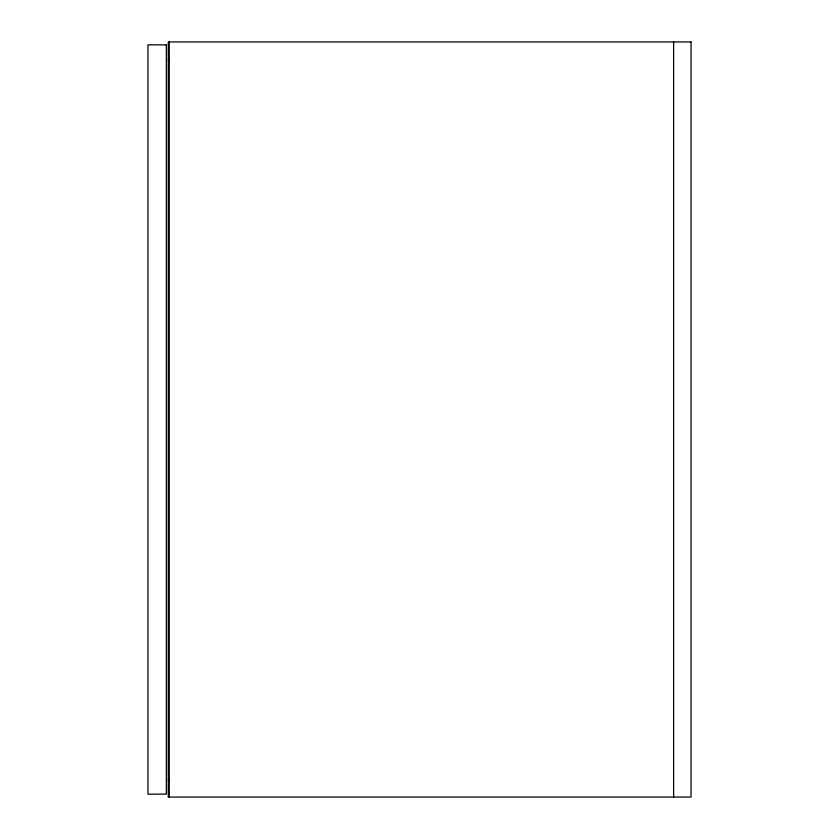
<?xml version="1.0" encoding="UTF-8"?>
<svg xmlns="http://www.w3.org/2000/svg" width="839" height="839" viewBox="0 0 839 839"><rect width="100%" height="100%" fill="white"/><g stroke="black" fill="none" stroke-linecap="round" stroke-linejoin="round"><path stroke-width="1.26" d="M168.282 59.38L169.247 59.38M168.282 779.62L169.247 779.62M673.623 41.95L673.623 797.05M169.247 41.95L169.247 797.05M691.042 41.95L168.282 41.95L168.282 797.05L691.042 797.05L691.042 41.95M166.353 44.855L147.958 44.855L147.958 794.145L166.353 794.145L166.353 44.855"/></g></svg>
